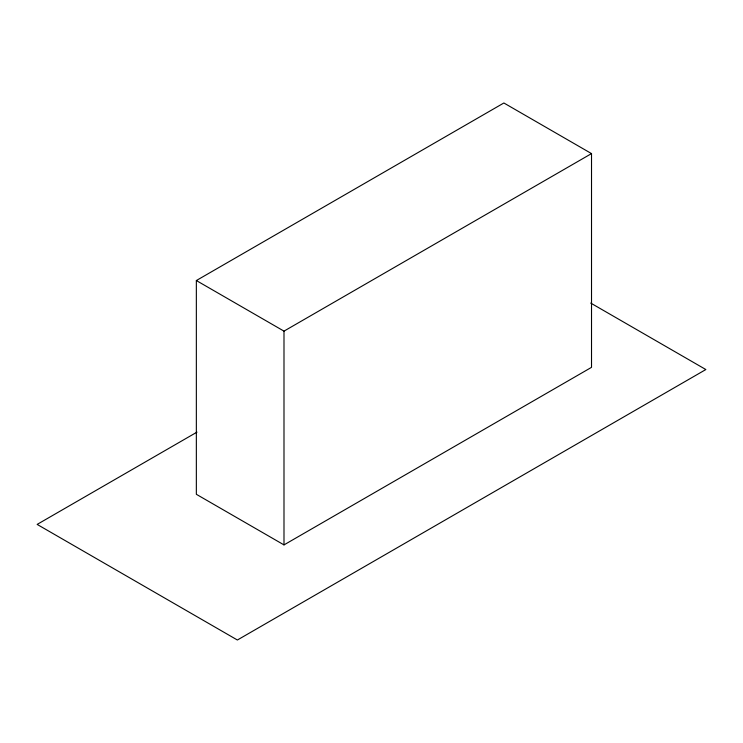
<?xml version="1.0" encoding="UTF-8"?>
<svg xmlns="http://www.w3.org/2000/svg" width="743" height="743" viewBox="0 0 743 743"><rect width="100%" height="100%" fill="white"/><g stroke="black" fill="none" stroke-linecap="round" stroke-linejoin="round"><path stroke-width="1.11" d="M196.347 280.538L503.875 102.989L591.521 153.597L591.521 367.348L283.993 544.898L196.347 494.299L196.347 280.538L283.993 331.137L591.521 153.597M196.988 432.129L37.15 524.409L237.379 640.011L705.85 369.54L590.713 303.07M283.993 331.137L283.993 544.898"/></g></svg>
